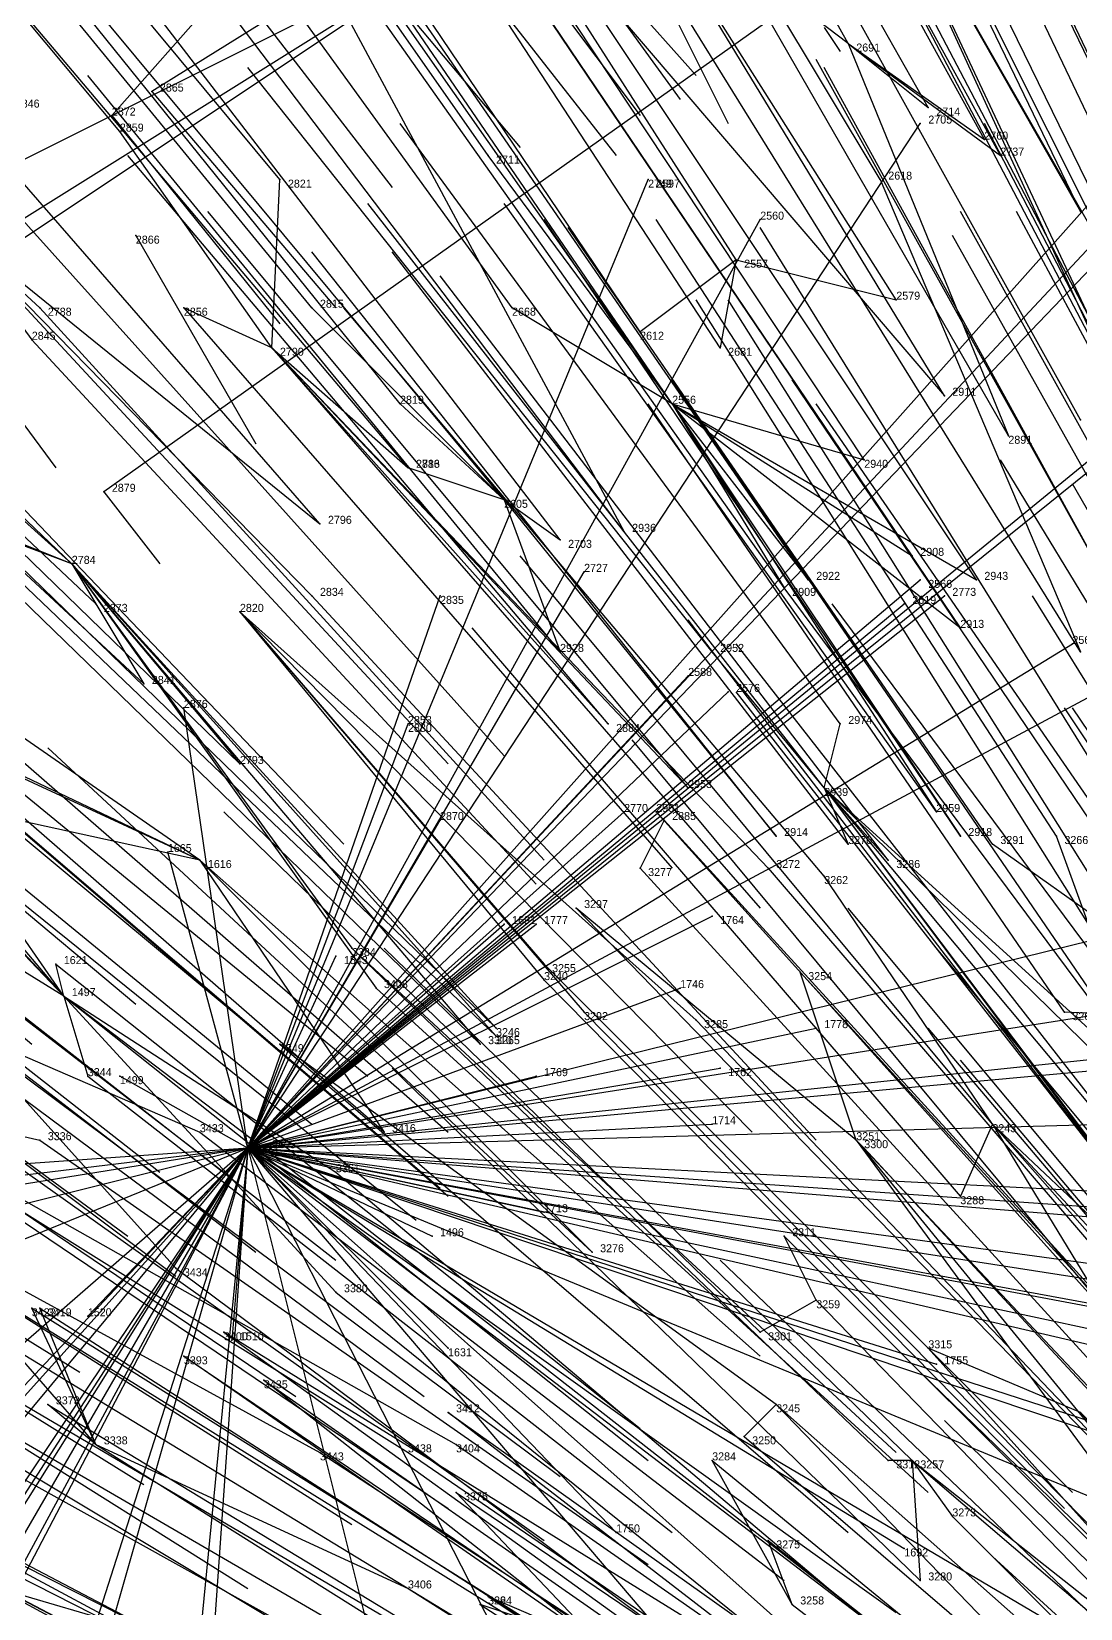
# Model space of a CAD drawing. Extents: x -0.5 to 0.59, y -0.5 to 0.58.
# Drawn here: x -0.3 to -0.169, y 0.1595 to 0.3565 of the extents above; entities that cross this region are included whole.
import ezdxf

# ---------------------------------------------------------------- set-up
doc = ezdxf.new("R2010")
doc.units = 0
for name, color, linetype in [('Facilities', 3, 'CONTINUOUS'), ('Facilities_lines', 3, 'CONTINUOUS'), ('Normals', 1, 'CONTINUOUS'), ('Source_points', 5, 'CONTINUOUS'), ('Text', 3, 'CONTINUOUS')]:
    doc.layers.add(name, color=color, linetype=linetype)

msp = doc.modelspace()

# ---------------------------------------------------------------- linework, layer by layer
at = {"layer": 'Facilities', "color": 3}
for p in [(-0.198, 0.355, -1.016), (-0.194, 0.338, -0.975), (-0.287, 0.331, -1.25), (-0.212, 0.328, -0.975), (-0.27, 0.317, -1.041), (-0.22, 0.31, -0.952), (-0.169, 0.308, -0.88), (-0.241, 0.298, -0.958), (-0.295, 0.29, -1.035), (-0.274, 0.284, -0.987), (-0.201, 0.262, -0.825), (-0.221, 0.258, -0.849), (-0.279, 0.253, -0.94), (-0.296, 0.236, -0.947), (-0.18, 0.22, -0.711), (-0.273, 0.217, -1.25), (-0.197, 0.218, -0.736), (-0.202, 0.198, -0.708), (-0.207, 0.185, -0.694), (-0.169, 0.184, -0.624), (-0.292, 0.18, -0.858), (-0.19, 0.178, -0.65), (-0.205, 0.16, -0.65)]:
    msp.add_point(p, dxfattribs=at)
at = {"layer": 'Facilities_lines', "color": 3}
for p, q in [((-0.157, 0.394, -1.25), (-0.291, 0.299, -1.25)), ((-0.198, 0.385, -1.082), (-0.169, 0.334, -0.935)), ((-0.198, 0.385, -1.082), (-0.165, 0.313, -0.884)), ((-0.198, 0.385, -1.082), (-0.162, 0.322, -0.9)), ((-0.198, 0.385, -1.082), (-0.168, 0.321, -0.905)), ((-0.245, 0.38, -1.13), (-0.186, 0.311, -0.907)), ((-0.24, 0.377, -1.25), (-0.285, 0.349, -1.25)), ((-0.198, 0.355, -1.016), (-0.219, 0.371, -1.076)), ((-0.242, 0.37, -1.25), (-0.326, 0.328, -1.25)), ((-0.242, 0.37, -1.25), (-0.32, 0.318, -1.25)), ((-0.242, 0.37, -1.25), (-0.314, 0.325, -1.25)), ((-0.22, 0.31, -0.952), (-0.259, 0.367, -1.123)), ((-0.275, 0.363, -1.25), (-0.29, 0.346, -1.25)), ((-0.262, 0.361, -1.115), (-0.226, 0.294, -0.927)), ((-0.198, 0.355, -1.016), (-0.188, 0.347, -0.985)), ((-0.198, 0.355, -1.016), (-0.179, 0.341, -0.964)), ((-0.198, 0.355, -1.016), (-0.181, 0.343, -0.97)), ((-0.198, 0.355, -1.016), (-0.178, 0.306, -0.885)), ((-0.273, 0.217, -1.25), (-0.151, 0.354, -1.25)), ((-0.273, 0.217, -1.25), (-0.189, 0.345, -1.25)), ((-0.27, 0.317, -1.041), (-0.289, 0.344, -1.125)), ((-0.22, 0.31, -0.952), (-0.243, 0.341, -1.046)), ((-0.273, 0.217, -1.25), (-0.223, 0.338, -1.25)), ((-0.273, 0.217, -1.25), (-0.16, 0.338, -1.25)), ((-0.273, 0.217, -1.25), (-0.223, 0.338, -1.25)), ((-0.27, 0.317, -1.041), (-0.269, 0.338, -1.079)), ((-0.194, 0.338, -0.975), (-0.169, 0.279, -0.815)), ((-0.273, 0.217, -1.25), (-0.16, 0.335, -1.25)), ((-0.311, 0.333, -1.139), (-0.299, 0.322, -1.098)), ((-0.311, 0.333, -1.139), (-0.264, 0.295, -0.99)), ((-0.311, 0.333, -1.139), (-0.265, 0.286, -0.975)), ((-0.311, 0.333, -1.139), (-0.3, 0.318, -1.093)), ((-0.273, 0.217, -1.25), (-0.209, 0.333, -1.25)), ((-0.212, 0.328, -0.975), (-0.224, 0.319, -0.974)), ((-0.212, 0.328, -0.975), (-0.214, 0.317, -0.956)), ((-0.212, 0.328, -0.975), (-0.192, 0.323, -0.939)), ((-0.27, 0.317, -1.041), (-0.281, 0.322, -1.068)), ((-0.241, 0.298, -0.958), (-0.265, 0.322, -1.042)), ((-0.22, 0.31, -0.952), (-0.24, 0.322, -1.004)), ((-0.273, 0.217, -1.25), (-0.152, 0.316, -1.25)), ((-0.27, 0.317, -1.041), (-0.253, 0.302, -0.985)), ((-0.27, 0.317, -1.041), (-0.228, 0.27, -0.882)), ((-0.27, 0.317, -1.041), (-0.218, 0.262, -0.853)), ((-0.27, 0.317, -1.041), (-0.208, 0.252, -0.817)), ((-0.241, 0.298, -0.958), (-0.254, 0.31, -1.003)), ((-0.22, 0.31, -0.952), (-0.19, 0.291, -0.869)), ((-0.22, 0.31, -0.952), (-0.206, 0.287, -0.882)), ((-0.22, 0.31, -0.952), (-0.184, 0.282, -0.843)), ((-0.22, 0.31, -0.952), (-0.184, 0.256, -0.788)), ((-0.22, 0.31, -0.952), (-0.203, 0.288, -0.881)), ((-0.22, 0.31, -0.952), (-0.196, 0.303, -0.902)), ((-0.22, 0.31, -0.952), (-0.182, 0.288, -0.853)), ((-0.22, 0.31, -0.952), (-0.187, 0.259, -0.8)), ((-0.295, 0.29, -1.035), (-0.315, 0.308, -1.101)), ((-0.273, 0.217, -1.25), (-0.16, 0.308, -1.25)), ((-0.241, 0.298, -0.958), (-0.253, 0.302, -0.985)), ((-0.295, 0.29, -1.035), (-0.32, 0.3, -1.096)), ((-0.241, 0.298, -0.958), (-0.234, 0.293, -0.937)), ((-0.241, 0.298, -0.958), (-0.207, 0.256, -0.823)), ((-0.241, 0.298, -0.958), (-0.234, 0.279, -0.912)), ((-0.295, 0.29, -1.035), (-0.303, 0.293, -1.054)), ((-0.295, 0.29, -1.035), (-0.274, 0.265, -0.954)), ((-0.295, 0.29, -1.035), (-0.286, 0.275, -0.992)), ((-0.295, 0.29, -1.035), (-0.292, 0.285, -1.019)), ((-0.295, 0.29, -1.035), (-0.242, 0.232, -0.838)), ((-0.295, 0.29, -1.035), (-0.242, 0.231, -0.837)), ((-0.295, 0.29, -1.035), (-0.244, 0.23, -0.839)), ((-0.295, 0.29, -1.035), (-0.26, 0.242, -0.887)), ((-0.295, 0.29, -1.035), (-0.257, 0.237, -0.873)), ((-0.296, 0.236, -0.947), (-0.341, 0.289, -1.119)), ((-0.273, 0.217, -1.25), (-0.231, 0.289, -1.25)), ((-0.273, 0.217, -1.25), (-0.189, 0.288, -1.25)), ((-0.273, 0.217, -1.25), (-0.186, 0.286, -1.25)), ((-0.273, 0.217, -1.25), (-0.249, 0.286, -1.25)), ((-0.296, 0.236, -0.947), (-0.33, 0.285, -1.089)), ((-0.274, 0.284, -0.987), (-0.236, 0.238, -0.839)), ((-0.274, 0.284, -0.987), (-0.236, 0.24, -0.84)), ((-0.274, 0.284, -0.987), (-0.217, 0.233, -0.796)), ((-0.274, 0.284, -0.987), (-0.231, 0.234, -0.821)), ((-0.273, 0.217, -1.25), (-0.191, 0.285, -1.25)), ((-0.273, 0.217, -1.25), (-0.15, 0.283, -1.25)), ((-0.279, 0.253, -0.94), (-0.318, 0.28, -1.059)), ((-0.273, 0.217, -1.25), (-0.17, 0.28, -1.25)), ((-0.296, 0.236, -0.947), (-0.337, 0.279, -1.093)), ((-0.201, 0.262, -0.825), (-0.215, 0.279, -0.881)), ((-0.273, 0.217, -1.25), (-0.218, 0.276, -1.25)), ((-0.273, 0.217, -1.25), (-0.213, 0.274, -1.25)), ((-0.279, 0.253, -0.94), (-0.319, 0.272, -1.049)), ((-0.273, 0.217, -1.25), (-0.281, 0.272, -1.25)), ((-0.279, 0.253, -0.94), (-0.318, 0.271, -1.045)), ((-0.273, 0.217, -1.25), (-0.253, 0.27, -1.25)), ((-0.273, 0.217, -1.25), (-0.253, 0.27, -1.25)), ((-0.201, 0.262, -0.825), (-0.199, 0.27, -0.838)), ((-0.296, 0.236, -0.947), (-0.324, 0.266, -1.047)), ((-0.201, 0.262, -0.825), (-0.151, 0.213, -0.652)), ((-0.201, 0.262, -0.825), (-0.145, 0.211, -0.64)), ((-0.201, 0.262, -0.825), (-0.198, 0.255, -0.808)), ((-0.201, 0.262, -0.825), (-0.193, 0.253, -0.794)), ((-0.201, 0.262, -0.825), (-0.155, 0.201, -0.634)), ((-0.201, 0.262, -0.825), (-0.162, 0.21, -0.663)), ((-0.201, 0.262, -0.825), (-0.155, 0.207, -0.646)), ((-0.296, 0.236, -0.947), (-0.335, 0.26, -1.061)), ((-0.279, 0.253, -0.94), (-0.311, 0.26, -1.014)), ((-0.273, 0.217, -1.25), (-0.226, 0.259, -1.25)), ((-0.221, 0.258, -0.849), (-0.222, 0.259, -0.853)), ((-0.273, 0.217, -1.25), (-0.249, 0.258, -1.25)), ((-0.221, 0.258, -0.849), (-0.224, 0.252, -0.842)), ((-0.149, 0.233, -0.692), (-0.18, 0.255, -0.781)), ((-0.168, 0.245, -0.743), (-0.172, 0.256, -0.77)), ((-0.273, 0.217, -1.25), (-0.283, 0.254, -1.25)), ((-0.279, 0.253, -0.94), (-0.23, 0.204, -0.769)), ((-0.279, 0.253, -0.94), (-0.256, 0.219, -0.843)), ((-0.273, 0.217, -1.25), (-0.123, 0.254, -1.25)), ((-0.18, 0.22, -0.711), (-0.201, 0.251, -0.804)), ((-0.197, 0.218, -0.736), (-0.232, 0.247, -0.847)), ((-0.273, 0.217, -1.25), (-0.215, 0.246, -1.25)), ((-0.273, 0.217, -1.25), (-0.241, 0.245, -1.25)), ((-0.273, 0.217, -1.25), (-0.237, 0.245, -1.25)), ((-0.273, 0.217, -1.25), (-0.036, 0.242, -1.25)), ((-0.273, 0.217, -1.25), (-0.262, 0.241, -1.25)), ((-0.296, 0.236, -0.947), (-0.297, 0.24, -0.954)), ((-0.197, 0.218, -0.736), (-0.204, 0.239, -0.784)), ((-0.273, 0.217, -1.25), (-0.219, 0.237, -1.25)), ((-0.296, 0.236, -0.947), (-0.293, 0.226, -0.926)), ((-0.296, 0.236, -0.947), (-0.262, 0.214, -0.847)), ((-0.296, 0.236, -0.947), (-0.262, 0.199, -0.822)), ((-0.296, 0.236, -0.947), (-0.271, 0.217, -0.868)), ((-0.273, 0.217, -1.25), (-0.165, 0.234, -1.25)), ((-0.149, 0.233, -0.692), (-0.171, 0.234, -0.724)), ((-0.309, 0.232, -0.965), (-0.279, 0.219, -0.887)), ((-0.309, 0.232, -0.965), (-0.282, 0.202, -0.866)), ((-0.273, 0.217, -1.25), (-0.11, 0.232, -1.25)), ((-0.273, 0.217, -1.25), (-0.202, 0.232, -1.25)), ((-0.207, 0.185, -0.694), (-0.269, 0.23, -0.885)), ((-0.273, 0.217, -1.25), (-0.214, 0.227, -1.25)), ((-0.273, 0.217, -1.25), (-0.289, 0.226, -1.25)), ((-0.273, 0.217, -1.25), (-0.237, 0.226, -1.25)), ((-0.325, 0.224, -0.987), (-0.299, 0.218, -0.925)), ((-0.325, 0.224, -0.987), (-0.247, 0.18, -0.765)), ((-0.325, 0.224, -0.987), (-0.253, 0.179, -0.776)), ((-0.339, 0.22, -1.01), (-0.264, 0.179, -0.797)), ((-0.273, 0.217, -1.25), (-0.215, 0.22, -1.25)), ((-0.273, 0.217, -1.25), (-0.166, 0.22, -1.25)), ((-0.18, 0.22, -0.711), (-0.184, 0.211, -0.7)), ((-0.18, 0.22, -0.711), (-0.166, 0.197, -0.643)), ((-0.18, 0.22, -0.711), (-0.128, 0.161, -0.514)), ((-0.18, 0.22, -0.711), (-0.138, 0.175, -0.557)), ((-0.18, 0.22, -0.711), (-0.128, 0.171, -0.533)), ((-0.273, 0.217, -1.25), (-0.368, 0.066, -1.25)), ((-0.273, 0.217, -1.25), (-0.357, 0.087, -1.25)), ((-0.273, 0.217, -1.25), (-0.354, 0.131, -1.25)), ((-0.273, 0.217, -1.25), (-0.352, 0.122, -1.25)), ((-0.273, 0.217, -1.25), (-0.346, 0.082, -1.25)), ((-0.273, 0.217, -1.25), (-0.342, 0.114, -1.25)), ((-0.273, 0.217, -1.25), (-0.335, 0.207, -1.25)), ((-0.273, 0.217, -1.25), (-0.327, 0.195, -1.25)), ((-0.273, 0.217, -1.25), (-0.327, 0.114, -1.25)), ((-0.273, 0.217, -1.25), (-0.327, 0.17, -1.25)), ((-0.273, 0.217, -1.25), (-0.319, 0.166, -1.25)), ((-0.273, 0.217, -1.25), (-0.316, 0.214, -1.25)), ((-0.273, 0.217, -1.25), (-0.314, 0.089, -1.25)), ((-0.273, 0.217, -1.25), (-0.313, 0.207, -1.25)), ((-0.273, 0.217, -1.25), (-0.309, 0.155, -1.25)), ((-0.273, 0.217, -1.25), (-0.306, 0.213, -1.25)), ((-0.273, 0.217, -1.25), (-0.297, 0.133, -1.25)), ((-0.273, 0.217, -1.25), (-0.293, 0.196, -1.25)), ((-0.273, 0.217, -1.25), (-0.283, 0.075, -1.25)), ((-0.273, 0.217, -1.25), (-0.282, 0.125, -1.25)), ((-0.273, 0.217, -1.25), (-0.275, 0.193, -1.25)), ((-0.273, 0.217, -1.25), (-0.25, 0.206, -1.25)), ((-0.273, 0.217, -1.25), (-0.248, 0.192, -1.25)), ((-0.273, 0.217, -1.25), (-0.092, 0.183, -1.25)), ((-0.273, 0.217, -1.25), (-0.04, 0.198, -1.25)), ((-0.273, 0.217, -1.25), (-0.144, 0.208, -1.25)), ((-0.273, 0.217, -1.25), (-0.191, 0.167, -1.25)), ((-0.273, 0.217, -1.25), (-0.123, 0.182, -1.25)), ((-0.273, 0.217, -1.25), (-0.125, 0.169, -1.25)), ((-0.273, 0.217, -1.25), (-0.082, 0.138, -1.25)), ((-0.273, 0.217, -1.25), (-0.068, 0.173, -1.25)), ((-0.273, 0.217, -1.25), (-0.042, 0.181, -1.25)), ((-0.273, 0.217, -1.25), (-0.159, 0.196, -1.25)), ((-0.273, 0.217, -1.25), (-0.236, 0.209, -1.25)), ((-0.273, 0.217, -1.25), (-0.246, 0.109, -1.25)), ((-0.273, 0.217, -1.25), (-0.192, 0.159, -1.25)), ((-0.273, 0.217, -1.25), (-0.2, 0.152, -1.25)), ((-0.273, 0.217, -1.25), (-0.156, 0.201, -1.25)), ((-0.273, 0.217, -1.25), (-0.176, 0.143, -1.25)), ((-0.273, 0.217, -1.25), (-0.227, 0.169, -1.25)), ((-0.273, 0.217, -1.25), (-0.225, 0.123, -1.25)), ((-0.273, 0.217, -1.25), (-0.187, 0.19, -1.25)), ((-0.273, 0.217, -1.25), (-0.155, 0.211, -1.25)), ((-0.273, 0.217, -1.25), (-0.151, 0.145, -1.25)), ((-0.273, 0.217, -1.25), (-0.215, 0.149, -1.25)), ((-0.273, 0.217, -1.25), (-0.151, 0.176, -1.25)), ((-0.197, 0.218, -0.736), (-0.196, 0.217, -0.732)), ((-0.197, 0.218, -0.736), (-0.158, 0.165, -0.571)), ((-0.197, 0.218, -0.736), (-0.148, 0.158, -0.542)), ((-0.202, 0.198, -0.708), (-0.206, 0.206, -0.729)), ((-0.292, 0.18, -0.858), (-0.312, 0.203, -0.931)), ((-0.292, 0.18, -0.858), (-0.3, 0.197, -0.897)), ((-0.292, 0.18, -0.858), (-0.299, 0.197, -0.894)), ((-0.202, 0.198, -0.708), (-0.209, 0.194, -0.712)), ((-0.2, 0.147, -0.62), (-0.276, 0.194, -0.843)), ((-0.169, 0.184, -0.624), (-0.188, 0.192, -0.672)), ((-0.229, 0.155, -0.691), (-0.281, 0.191, -0.849)), ((-0.229, 0.155, -0.691), (-0.271, 0.188, -0.825)), ((-0.292, 0.18, -0.858), (-0.298, 0.185, -0.877)), ((-0.2, 0.147, -0.62), (-0.248, 0.184, -0.772)), ((-0.207, 0.185, -0.694), (-0.211, 0.181, -0.694)), ((-0.207, 0.185, -0.694), (-0.149, 0.125, -0.486)), ((-0.169, 0.184, -0.624), (-0.11, 0.126, -0.418)), ((-0.292, 0.18, -0.858), (-0.253, 0.162, -0.752)), ((-0.205, 0.16, -0.65), (-0.215, 0.178, -0.699)), ((-0.19, 0.178, -0.65), (-0.193, 0.178, -0.655)), ((-0.19, 0.178, -0.65), (-0.185, 0.171, -0.631)), ((-0.19, 0.178, -0.65), (-0.189, 0.163, -0.624)), ((-0.19, 0.178, -0.65), (-0.123, 0.125, -0.439)), ((-0.19, 0.178, -0.65), (-0.12, 0.118, -0.421)), ((-0.229, 0.155, -0.691), (-0.247, 0.174, -0.754)), ((-0.338, 0.172, -0.949), (-0.287, 0.157, -0.818)), ((-0.205, 0.16, -0.65), (-0.208, 0.168, -0.668)), ((-0.229, 0.155, -0.691), (-0.244, 0.16, -0.729)), ((-0.229, 0.155, -0.691), (-0.243, 0.161, -0.729))]:
    msp.add_line(p, q, dxfattribs=at)
at = {"layer": 'Normals', "color": 1}
for p, q in [((-0.198, 0.355, -1.016), (-0.243, 0.436, -0.979)), ((-0.188, 0.347, -0.985), (-0.234, 0.428, -0.949)), ((-0.181, 0.343, -0.97), (-0.226, 0.425, -0.934)), ((-0.179, 0.341, -0.964), (-0.224, 0.423, -0.928)), ((-0.194, 0.338, -0.975), (-0.242, 0.418, -0.939)), ((-0.289, 0.344, -1.125), (-0.349, 0.416, -1.087)), ((-0.243, 0.341, -1.046), (-0.296, 0.417, -1.009)), ((-0.169, 0.334, -0.935), (-0.209, 0.417, -0.897)), ((-0.16, 0.329, -0.915), (-0.2, 0.413, -0.878)), ((-0.269, 0.338, -1.079), (-0.328, 0.409, -1.043)), ((-0.162, 0.325, -0.909), (-0.203, 0.409, -0.872)), ((-0.212, 0.328, -0.975), (-0.262, 0.406, -0.94)), ((-0.162, 0.322, -0.9), (-0.203, 0.404, -0.862)), ((-0.192, 0.323, -0.939), (-0.242, 0.402, -0.904)), ((-0.168, 0.321, -0.905), (-0.211, 0.403, -0.867)), ((-0.24, 0.322, -1.004), (-0.295, 0.398, -0.968)), ((-0.224, 0.319, -0.974), (-0.276, 0.396, -0.939)), ((-0.265, 0.322, -1.042), (-0.324, 0.394, -1.005)), ((-0.214, 0.317, -0.956), (-0.265, 0.395, -0.92)), ((-0.165, 0.313, -0.884), (-0.208, 0.395, -0.846)), ((-0.186, 0.311, -0.907), (-0.234, 0.39, -0.869)), ((-0.169, 0.308, -0.88), (-0.214, 0.389, -0.841)), ((-0.22, 0.31, -0.952), (-0.274, 0.387, -0.915)), ((-0.25, 0.388, -1.25), (-0.217, 0.351, -1.163)), ((-0.178, 0.306, -0.885), (-0.224, 0.386, -0.846)), ((-0.142, 0.299, -0.828), (-0.182, 0.383, -0.79)), ((-0.254, 0.31, -1.003), (-0.312, 0.382, -0.965)), ((-0.142, 0.299, -0.828), (-0.182, 0.382, -0.789)), ((-0.27, 0.379, -1.25), (-0.239, 0.342, -1.162)), ((-0.196, 0.303, -0.902), (-0.247, 0.38, -0.864)), ((-0.256, 0.378, -1.25), (-0.227, 0.341, -1.162)), ((-0.24, 0.377, -1.25), (-0.219, 0.348, -1.156)), ((-0.253, 0.302, -0.985), (-0.313, 0.373, -0.947)), ((-0.253, 0.302, -0.985), (-0.313, 0.373, -0.947)), ((-0.241, 0.298, -0.958), (-0.3, 0.369, -0.92)), ((-0.242, 0.37, -1.25), (-0.224, 0.346, -1.155)), ((-0.226, 0.294, -0.927), (-0.282, 0.368, -0.89)), ((-0.19, 0.291, -0.869), (-0.242, 0.368, -0.832)), ((-0.224, 0.367, -1.25), (-0.213, 0.345, -1.153)), ((-0.264, 0.295, -0.99), (-0.325, 0.365, -0.952)), ((-0.234, 0.293, -0.937), (-0.29, 0.366, -0.899)), ((-0.203, 0.288, -0.881), (-0.256, 0.365, -0.844)), ((-0.182, 0.288, -0.853), (-0.234, 0.366, -0.816)), ((-0.275, 0.363, -1.25), (-0.255, 0.337, -1.156)), ((-0.206, 0.287, -0.882), (-0.259, 0.362, -0.845)), ((-0.184, 0.282, -0.843), (-0.236, 0.359, -0.806)), ((-0.169, 0.279, -0.815), (-0.218, 0.358, -0.779)), ((-0.201, 0.357, -1.25), (-0.199, 0.354, -1.15)), ((-0.295, 0.29, -1.035), (-0.362, 0.354, -0.997)), ((-0.157, 0.272, -0.784), (-0.202, 0.353, -0.749)), ((-0.234, 0.279, -0.912), (-0.293, 0.351, -0.875)), ((-0.215, 0.279, -0.881), (-0.273, 0.352, -0.845)), ((-0.156, 0.27, -0.78), (-0.201, 0.352, -0.744)), ((-0.285, 0.349, -1.25), (-0.262, 0.322, -1.157)), ((-0.292, 0.285, -1.019), (-0.359, 0.348, -0.98)), ((-0.29, 0.346, -1.25), (-0.269, 0.32, -1.156)), ((-0.199, 0.27, -0.838), (-0.254, 0.345, -0.802)), ((-0.189, 0.345, -1.25), (-0.189, 0.345, -1.15)), ((-0.138, 0.262, -0.74), (-0.181, 0.345, -0.704)), ((-0.228, 0.27, -0.882), (-0.288, 0.341, -0.846)), ((-0.286, 0.275, -0.992), (-0.354, 0.338, -0.954)), ((-0.223, 0.338, -1.25), (-0.223, 0.338, -1.15)), ((-0.223, 0.338, -1.25), (-0.223, 0.338, -1.15)), ((-0.303, 0.335, -1.13), (-0.241, 0.266, -1.167)), ((-0.201, 0.262, -0.825), (-0.258, 0.335, -0.788)), ((-0.187, 0.259, -0.8), (-0.241, 0.335, -0.763)), ((-0.311, 0.333, -1.139), (-0.248, 0.265, -1.176)), ((-0.218, 0.262, -0.853), (-0.278, 0.334, -0.817)), ((-0.184, 0.256, -0.788), (-0.236, 0.333, -0.752)), ((-0.172, 0.256, -0.77), (-0.222, 0.333, -0.732)), ((-0.209, 0.333, -1.25), (-0.209, 0.333, -1.15)), ((-0.139, 0.253, -0.722), (-0.184, 0.334, -0.685)), ((-0.133, 0.252, -0.712), (-0.177, 0.334, -0.676)), ((-0.287, 0.331, -1.25), (-0.272, 0.305, -1.155)), ((-0.18, 0.255, -0.781), (-0.233, 0.332, -0.744)), ((-0.16, 0.253, -0.748), (-0.209, 0.332, -0.71)), ((-0.139, 0.249, -0.714), (-0.185, 0.331, -0.677)), ((-0.274, 0.265, -0.954), (-0.341, 0.33, -0.917)), ((-0.207, 0.256, -0.823), (-0.265, 0.329, -0.787)), ((-0.198, 0.255, -0.808), (-0.255, 0.329, -0.771)), ((-0.193, 0.253, -0.794), (-0.249, 0.326, -0.757)), ((-0.327, 0.324, -1.152), (-0.261, 0.255, -1.18)), ((-0.314, 0.325, -1.25), (-0.297, 0.302, -1.154)), ((-0.299, 0.322, -1.098), (-0.236, 0.253, -1.135)), ((-0.281, 0.322, -1.068), (-0.22, 0.252, -1.104)), ((-0.201, 0.251, -0.804), (-0.261, 0.322, -0.767)), ((-0.168, 0.245, -0.743), (-0.217, 0.323, -0.705)), ((-0.164, 0.245, -0.737), (-0.213, 0.323, -0.699)), ((-0.3, 0.318, -1.093), (-0.237, 0.25, -1.131)), ((-0.27, 0.317, -1.041), (-0.209, 0.247, -1.078)), ((-0.168, 0.237, -0.726), (-0.22, 0.313, -0.688)), ((-0.153, 0.236, -0.703), (-0.205, 0.313, -0.665)), ((-0.171, 0.234, -0.724), (-0.223, 0.31, -0.686)), ((-0.149, 0.233, -0.692), (-0.202, 0.31, -0.655)), ((-0.131, 0.224, -0.649), (-0.179, 0.303, -0.611)), ((-0.124, 0.22, -0.631), (-0.17, 0.3, -0.593)), ((-0.291, 0.299, -1.25), (-0.284, 0.29, -1.151)), ((-0.361, 0.297, -1.169), (-0.287, 0.235, -1.195)), ((-0.242, 0.232, -0.838), (-0.309, 0.297, -0.801)), ((-0.244, 0.23, -0.839), (-0.311, 0.295, -0.802)), ((-0.242, 0.231, -0.837), (-0.309, 0.295, -0.8)), ((-0.375, 0.293, -1.19), (-0.3, 0.23, -1.209)), ((-0.18, 0.22, -0.711), (-0.239, 0.291, -0.673)), ((-0.341, 0.289, -1.119), (-0.27, 0.23, -1.155)), ((-0.231, 0.289, -1.25), (-0.231, 0.289, -1.15)), ((-0.189, 0.288, -1.25), (-0.189, 0.288, -1.15)), ((-0.265, 0.286, -0.975), (-0.202, 0.218, -1.013)), ((-0.249, 0.286, -1.25), (-0.249, 0.286, -1.15)), ((-0.151, 0.213, -0.652), (-0.206, 0.287, -0.614)), ((-0.186, 0.286, -1.25), (-0.186, 0.286, -1.15)), ((-0.126, 0.207, -0.606), (-0.175, 0.286, -0.57)), ((-0.33, 0.285, -1.089), (-0.258, 0.226, -1.126)), ((-0.274, 0.284, -0.987), (-0.21, 0.219, -1.026)), ((-0.145, 0.211, -0.64), (-0.2, 0.285, -0.603)), ((-0.191, 0.285, -1.25), (-0.191, 0.285, -1.15)), ((-0.184, 0.211, -0.7), (-0.245, 0.282, -0.663)), ((-0.162, 0.21, -0.663), (-0.218, 0.283, -0.625)), ((-0.256, 0.219, -0.843), (-0.326, 0.28, -0.805)), ((-0.318, 0.28, -1.059), (-0.248, 0.219, -1.096)), ((-0.155, 0.207, -0.646), (-0.212, 0.28, -0.608)), ((-0.17, 0.28, -1.25), (-0.17, 0.28, -1.15)), ((-0.337, 0.279, -1.093), (-0.265, 0.22, -1.13)), ((-0.218, 0.276, -1.25), (-0.218, 0.276, -1.15)), ((-0.213, 0.274, -1.25), (-0.213, 0.274, -1.15)), ((-0.155, 0.201, -0.634), (-0.212, 0.274, -0.597)), ((-0.319, 0.272, -1.049), (-0.249, 0.212, -1.087)), ((-0.281, 0.272, -1.25), (-0.281, 0.272, -1.15)), ((-0.119, 0.194, -0.57), (-0.171, 0.272, -0.533)), ((-0.118, 0.195, -0.569), (-0.17, 0.272, -0.532)), ((-0.357, 0.271, -1.121), (-0.284, 0.214, -1.158)), ((-0.35, 0.271, -1.108), (-0.276, 0.214, -1.144)), ((-0.318, 0.271, -1.045), (-0.248, 0.211, -1.083)), ((-0.253, 0.27, -1.25), (-0.253, 0.27, -1.15)), ((-0.253, 0.27, -1.25), (-0.253, 0.27, -1.15)), ((-0.166, 0.197, -0.643), (-0.225, 0.268, -0.606)), ((-0.324, 0.266, -1.047), (-0.252, 0.208, -1.085)), ((-0.23, 0.204, -0.769), (-0.298, 0.267, -0.731)), ((-0.363, 0.261, -1.118), (-0.288, 0.206, -1.155)), ((-0.346, 0.261, -1.083), (-0.272, 0.204, -1.12)), ((-0.335, 0.26, -1.061), (-0.262, 0.203, -1.099)), ((-0.209, 0.194, -0.712), (-0.276, 0.259, -0.676)), ((-0.226, 0.259, -1.25), (-0.226, 0.259, -1.15)), ((-0.222, 0.259, -0.853), (-0.16, 0.19, -0.889)), ((-0.357, 0.257, -1.099), (-0.282, 0.201, -1.136)), ((-0.249, 0.258, -1.25), (-0.249, 0.258, -1.15)), ((-0.221, 0.258, -0.849), (-0.158, 0.189, -0.885)), ((-0.283, 0.254, -1.25), (-0.283, 0.254, -1.15)), ((-0.279, 0.253, -0.94), (-0.209, 0.191, -0.977)), ((-0.224, 0.252, -0.842), (-0.161, 0.183, -0.878)), ((-0.208, 0.252, -0.817), (-0.148, 0.182, -0.855)), ((-0.232, 0.247, -0.847), (-0.167, 0.18, -0.884)), ((-0.138, 0.175, -0.557), (-0.198, 0.247, -0.521)), ((-0.241, 0.245, -1.25), (-0.241, 0.245, -1.15)), ((-0.237, 0.245, -1.25), (-0.237, 0.245, -1.15)), ((-0.215, 0.246, -1.25), (-0.215, 0.246, -1.15)), ((-0.325, 0.241, -1.012), (-0.251, 0.186, -1.05)), ((-0.262, 0.241, -1.25), (-0.262, 0.241, -1.15)), ((-0.26, 0.242, -0.887), (-0.192, 0.179, -0.924)), ((-0.193, 0.178, -0.655), (-0.259, 0.241, -0.616)), ((-0.19, 0.178, -0.65), (-0.256, 0.242, -0.612)), ((-0.128, 0.171, -0.533), (-0.187, 0.242, -0.496)), ((-0.297, 0.24, -0.954), (-0.224, 0.182, -0.991)), ((-0.236, 0.24, -0.84), (-0.17, 0.174, -0.878)), ((-0.204, 0.239, -0.784), (-0.141, 0.17, -0.822)), ((-0.373, 0.238, -1.107), (-0.294, 0.189, -1.144)), ((-0.344, 0.238, -1.046), (-0.267, 0.186, -1.083)), ((-0.257, 0.237, -0.873), (-0.188, 0.174, -0.91)), ((-0.236, 0.238, -0.839), (-0.171, 0.172, -0.876)), ((-0.219, 0.237, -1.25), (-0.219, 0.237, -1.15)), ((-0.296, 0.236, -0.947), (-0.223, 0.178, -0.984)), ((-0.231, 0.234, -0.821), (-0.166, 0.168, -0.859)), ((-0.217, 0.233, -0.796), (-0.153, 0.166, -0.834)), ((-0.309, 0.232, -0.965), (-0.234, 0.176, -1.001)), ((-0.202, 0.232, -1.25), (-0.202, 0.232, -1.15)), ((-0.128, 0.161, -0.514), (-0.188, 0.232, -0.477)), ((-0.269, 0.23, -0.885), (-0.198, 0.169, -0.921)), ((-0.189, 0.163, -0.624), (-0.255, 0.227, -0.585)), ((-0.214, 0.227, -1.25), (-0.214, 0.227, -1.15)), ((-0.124, 0.157, -0.5), (-0.184, 0.228, -0.463)), ((-0.293, 0.226, -0.926), (-0.22, 0.169, -0.963)), ((-0.289, 0.226, -1.25), (-0.289, 0.226, -1.15)), ((-0.237, 0.226, -1.25), (-0.237, 0.226, -1.15)), ((-0.365, 0.224, -1.07), (-0.286, 0.175, -1.107)), ((-0.325, 0.224, -0.987), (-0.248, 0.172, -1.023)), ((-0.312, 0.222, -0.956), (-0.236, 0.168, -0.992)), ((-0.339, 0.22, -1.01), (-0.26, 0.17, -1.046)), ((-0.279, 0.219, -0.887), (-0.206, 0.163, -0.925)), ((-0.215, 0.22, -1.25), (-0.215, 0.22, -1.15)), ((-0.299, 0.218, -0.925), (-0.223, 0.165, -0.962)), ((-0.273, 0.217, -1.25), (-0.273, 0.217, -1.15)), ((-0.271, 0.217, -0.868), (-0.198, 0.16, -0.905)), ((-0.197, 0.218, -0.736), (-0.134, 0.151, -0.773)), ((-0.196, 0.217, -0.732), (-0.133, 0.149, -0.769)), ((-0.262, 0.214, -0.847), (-0.191, 0.154, -0.884)), ((-0.351, 0.211, -1.025), (-0.273, 0.162, -1.062)), ((-0.236, 0.209, -1.25), (-0.236, 0.209, -1.15)), ((-0.25, 0.206, -1.25), (-0.25, 0.206, -1.15)), ((-0.206, 0.206, -0.729), (-0.14, 0.14, -0.765)), ((-0.312, 0.203, -0.931), (-0.233, 0.154, -0.968)), ((-0.147, 0.139, -0.506), (-0.214, 0.203, -0.469)), ((-0.376, 0.201, -1.067), (-0.295, 0.157, -1.104)), ((-0.33, 0.202, -0.968), (-0.25, 0.155, -1.004)), ((-0.282, 0.202, -0.866), (-0.207, 0.146, -0.903)), ((-0.338, 0.199, -0.98), (-0.258, 0.151, -1.017)), ((-0.335, 0.2, -0.975), (-0.254, 0.153, -1.011)), ((-0.262, 0.199, -0.822), (-0.19, 0.141, -0.861)), ((-0.3, 0.197, -0.897), (-0.222, 0.148, -0.935)), ((-0.299, 0.197, -0.894), (-0.221, 0.147, -0.932)), ((-0.202, 0.198, -0.708), (-0.137, 0.131, -0.743)), ((-0.293, 0.196, -1.25), (-0.293, 0.196, -1.15)), ((-0.334, 0.194, -0.965), (-0.253, 0.149, -1.002)), ((-0.276, 0.194, -0.843), (-0.201, 0.14, -0.88)), ((-0.304, 0.193, -0.9), (-0.225, 0.145, -0.938)), ((-0.275, 0.193, -1.25), (-0.275, 0.193, -1.15)), ((-0.248, 0.192, -1.25), (-0.248, 0.192, -1.15)), ((-0.188, 0.192, -0.672), (-0.126, 0.123, -0.71)), ((-0.354, 0.19, -1.005), (-0.271, 0.148, -1.042)), ((-0.281, 0.191, -0.849), (-0.204, 0.139, -0.887)), ((-0.187, 0.19, -1.25), (-0.187, 0.19, -1.15)), ((-0.271, 0.188, -0.825), (-0.195, 0.135, -0.862)), ((-0.123, 0.125, -0.439), (-0.189, 0.189, -0.399)), ((-0.298, 0.185, -0.877), (-0.219, 0.137, -0.915)), ((-0.248, 0.184, -0.772), (-0.172, 0.13, -0.809)), ((-0.207, 0.185, -0.694), (-0.137, 0.123, -0.731)), ((-0.169, 0.184, -0.624), (-0.108, 0.115, -0.662)), ((-0.12, 0.118, -0.421), (-0.186, 0.183, -0.382)), ((-0.292, 0.18, -0.858), (-0.214, 0.131, -0.897)), ((-0.247, 0.18, -0.765), (-0.171, 0.127, -0.802)), ((-0.211, 0.181, -0.694), (-0.14, 0.12, -0.731)), ((-0.329, 0.179, -0.937), (-0.246, 0.137, -0.974)), ((-0.264, 0.179, -0.797), (-0.186, 0.128, -0.834)), ((-0.253, 0.179, -0.776), (-0.177, 0.127, -0.813)), ((-0.215, 0.178, -0.699), (-0.143, 0.119, -0.735)), ((-0.247, 0.174, -0.754), (-0.17, 0.122, -0.791)), ((-0.314, 0.172, -0.894), (-0.232, 0.129, -0.932)), ((-0.321, 0.171, -0.91), (-0.239, 0.128, -0.948)), ((-0.319, 0.17, -0.903), (-0.237, 0.127, -0.941)), ((-0.314, 0.171, -0.893), (-0.232, 0.127, -0.931)), ((-0.185, 0.171, -0.631), (-0.12, 0.106, -0.67)), ((-0.227, 0.169, -1.25), (-0.227, 0.169, -1.15)), ((-0.208, 0.168, -0.668), (-0.135, 0.11, -0.705)), ((-0.191, 0.167, -1.25), (-0.191, 0.167, -1.15)), ((-0.112, 0.104, -0.382), (-0.18, 0.166, -0.343)), ((-0.253, 0.162, -0.752), (-0.175, 0.113, -0.79)), ((-0.244, 0.16, -0.729), (-0.166, 0.11, -0.767)), ((-0.243, 0.161, -0.729), (-0.166, 0.11, -0.766)), ((-0.205, 0.16, -0.65), (-0.131, 0.103, -0.686))]:
    msp.add_line(p, q, dxfattribs=at)
at = {"layer": 'Source_points', "color": 5}
for p in [(-0.285, 0.349, -1.25), (-0.188, 0.347, -0.985), (-0.29, 0.346, -1.25), (-0.189, 0.345, -1.25), (-0.289, 0.344, -1.125), (-0.181, 0.343, -0.97), (-0.243, 0.341, -1.046), (-0.179, 0.341, -0.964), (-0.269, 0.338, -1.079), (-0.223, 0.338, -1.25), (-0.223, 0.338, -1.25), (-0.209, 0.333, -1.25), (-0.169, 0.334, -0.935), (-0.299, 0.322, -1.098), (-0.281, 0.322, -1.068), (-0.265, 0.322, -1.042), (-0.24, 0.322, -1.004), (-0.192, 0.323, -0.939), (-0.3, 0.318, -1.093), (-0.224, 0.319, -0.974), (-0.214, 0.317, -0.956), (-0.254, 0.31, -1.003), (-0.186, 0.311, -0.907), (-0.178, 0.306, -0.885), (-0.253, 0.302, -0.985), (-0.253, 0.302, -0.985), (-0.196, 0.303, -0.902), (-0.291, 0.299, -1.25), (-0.264, 0.295, -0.99), (-0.226, 0.294, -0.927), (-0.234, 0.293, -0.937), (-0.19, 0.291, -0.869), (-0.231, 0.289, -1.25), (-0.203, 0.288, -0.881), (-0.189, 0.288, -1.25), (-0.182, 0.288, -0.853), (-0.265, 0.286, -0.975), (-0.249, 0.286, -1.25), (-0.206, 0.287, -0.882), (-0.186, 0.286, -1.25), (-0.292, 0.285, -1.019), (-0.191, 0.285, -1.25), (-0.184, 0.282, -0.843), (-0.17, 0.28, -1.25), (-0.234, 0.279, -0.912), (-0.215, 0.279, -0.881), (-0.169, 0.279, -0.815), (-0.218, 0.276, -1.25), (-0.286, 0.275, -0.992), (-0.213, 0.274, -1.25), (-0.281, 0.272, -1.25), (-0.253, 0.27, -1.25), (-0.253, 0.27, -1.25), (-0.228, 0.27, -0.882), (-0.199, 0.27, -0.838), (-0.274, 0.265, -0.954), (-0.218, 0.262, -0.853), (-0.226, 0.259, -1.25), (-0.222, 0.259, -0.853), (-0.187, 0.259, -0.8), (-0.249, 0.258, -1.25), (-0.207, 0.256, -0.823), (-0.198, 0.255, -0.808), (-0.184, 0.256, -0.788), (-0.18, 0.255, -0.781), (-0.172, 0.256, -0.77), (-0.283, 0.254, -1.25), (-0.193, 0.253, -0.794), (-0.224, 0.252, -0.842), (-0.208, 0.252, -0.817), (-0.201, 0.251, -0.804), (-0.232, 0.247, -0.847), (-0.241, 0.245, -1.25), (-0.237, 0.245, -1.25), (-0.215, 0.246, -1.25), (-0.262, 0.241, -1.25), (-0.26, 0.242, -0.887), (-0.297, 0.24, -0.954), (-0.236, 0.24, -0.84), (-0.204, 0.239, -0.784), (-0.257, 0.237, -0.873), (-0.236, 0.238, -0.839), (-0.219, 0.237, -1.25), (-0.231, 0.234, -0.821), (-0.217, 0.233, -0.796), (-0.171, 0.234, -0.724), (-0.242, 0.232, -0.838), (-0.242, 0.231, -0.837), (-0.202, 0.232, -1.25), (-0.269, 0.23, -0.885), (-0.244, 0.23, -0.839), (-0.214, 0.227, -1.25), (-0.293, 0.226, -0.926), (-0.289, 0.226, -1.25), (-0.237, 0.226, -1.25), (-0.279, 0.219, -0.887), (-0.256, 0.219, -0.843), (-0.215, 0.22, -1.25), (-0.299, 0.218, -0.925), (-0.271, 0.217, -0.868), (-0.196, 0.217, -0.732), (-0.262, 0.214, -0.847), (-0.184, 0.211, -0.7), (-0.236, 0.209, -1.25), (-0.25, 0.206, -1.25), (-0.206, 0.206, -0.729), (-0.23, 0.204, -0.769), (-0.282, 0.202, -0.866), (-0.262, 0.199, -0.822), (-0.3, 0.197, -0.897), (-0.299, 0.197, -0.894), (-0.293, 0.196, -1.25), (-0.276, 0.194, -0.843), (-0.209, 0.194, -0.712), (-0.275, 0.193, -1.25), (-0.248, 0.192, -1.25), (-0.188, 0.192, -0.672), (-0.281, 0.191, -0.849), (-0.187, 0.19, -1.25), (-0.271, 0.188, -0.825), (-0.298, 0.185, -0.877), (-0.248, 0.184, -0.772), (-0.247, 0.18, -0.765), (-0.211, 0.181, -0.694), (-0.264, 0.179, -0.797), (-0.253, 0.179, -0.776), (-0.215, 0.178, -0.699), (-0.193, 0.178, -0.655), (-0.247, 0.174, -0.754), (-0.185, 0.171, -0.631), (-0.227, 0.169, -1.25), (-0.208, 0.168, -0.668), (-0.191, 0.167, -1.25), (-0.253, 0.162, -0.752), (-0.189, 0.163, -0.624), (-0.244, 0.16, -0.729), (-0.243, 0.161, -0.729)]:
    msp.add_point(p, dxfattribs=at)

# ---------------------------------------------------------------- texts
at = {"layer": 'Text', "color": 3}
for s, p in [('2691', (-0.197, 0.354, -1.016)), ('2865', (-0.284, 0.349, -1.25)), ('2846', (-0.302, 0.347, -1.152)), ('2872', (-0.29, 0.346, -1.25)), ('2714', (-0.187, 0.346, -0.985)), ('2859', (-0.289, 0.344, -1.125)), ('2705', (-0.188, 0.345, -1.25)), ('2760', (-0.181, 0.343, -0.97)), ('2711', (-0.242, 0.34, -1.046)), ('2737', (-0.179, 0.341, -0.964)), ('2618', (-0.193, 0.338, -0.975)), ('2821', (-0.268, 0.337, -1.079)), ('2749', (-0.223, 0.337, -1.25)), ('2597', (-0.222, 0.337, -1.25)), ('2560', (-0.209, 0.333, -1.25)), ('2866', (-0.287, 0.33, -1.25)), ('2557', (-0.211, 0.327, -0.975)), ('2579', (-0.192, 0.323, -0.939)), ('2788', (-0.298, 0.321, -1.098)), ('2856', (-0.281, 0.321, -1.068)), ('2815', (-0.264, 0.322, -1.042)), ('2668', (-0.24, 0.321, -1.004)), ('2845', (-0.3, 0.318, -1.093)), ('2612', (-0.224, 0.318, -0.974)), ('2790', (-0.269, 0.316, -1.041)), ('2681', (-0.213, 0.316, -0.956)), ('2911', (-0.185, 0.311, -0.907)), ('2819', (-0.254, 0.31, -1.003)), ('2556', (-0.22, 0.31, -0.952)), ('2891', (-0.178, 0.305, -0.885)), ('2783', (-0.252, 0.302, -0.985)), ('2816', (-0.252, 0.302, -0.985)), ('2940', (-0.196, 0.302, -0.902)), ('2879', (-0.29, 0.299, -1.25)), ('2605', (-0.241, 0.297, -0.958)), ('2796', (-0.263, 0.295, -0.99)), ('2936', (-0.225, 0.294, -0.927)), ('2703', (-0.233, 0.292, -0.937)), ('2908', (-0.189, 0.291, -0.869)), ('2784', (-0.295, 0.29, -1.035)), ('2727', (-0.231, 0.289, -1.25)), ('2922', (-0.202, 0.288, -0.881)), ('2566', (-0.188, 0.287, -1.25)), ('2943', (-0.181, 0.288, -0.853)), ('2834', (-0.264, 0.286, -0.975)), ('2835', (-0.249, 0.285, -1.25)), ('2909', (-0.205, 0.286, -0.882)), ('2619', (-0.19, 0.285, -1.25)), ('2773', (-0.185, 0.286, -1.25)), ('2873', (-0.291, 0.284, -1.019)), ('2820', (-0.274, 0.284, -0.987)), ('2913', (-0.184, 0.282, -0.843)), ('2928', (-0.234, 0.279, -0.912)), ('2952', (-0.214, 0.279, -0.881)), ('2561', (-0.17, 0.28, -1.25)), ('2841', (-0.285, 0.275, -0.992)), ('2588', (-0.218, 0.276, -1.25)), ('2576', (-0.212, 0.274, -1.25)), ('2876', (-0.281, 0.272, -1.25)), ('2853', (-0.253, 0.27, -1.25)), ('2880', (-0.253, 0.269, -1.25)), ('2884', (-0.227, 0.269, -0.882)), ('2974', (-0.198, 0.27, -0.838)), ('2793', (-0.274, 0.265, -0.954)), ('2953', (-0.218, 0.262, -0.853)), ('2939', (-0.201, 0.261, -0.825)), ('2870', (-0.249, 0.258, -1.25)), ('2770', (-0.226, 0.259, -1.25)), ('2961', (-0.222, 0.259, -0.853)), ('2885', (-0.22, 0.258, -0.849)), ('2959', (-0.187, 0.259, -0.8)), ('2914', (-0.206, 0.256, -0.823)), ('2918', (-0.183, 0.256, -0.788)), ('1665', (-0.283, 0.254, -1.25)), ('3270', (-0.198, 0.255, -0.808)), ('3291', (-0.179, 0.255, -0.781)), ('3266', (-0.171, 0.255, -0.77)), ('1616', (-0.278, 0.252, -0.94)), ('3272', (-0.207, 0.252, -0.817)), ('3286', (-0.192, 0.252, -0.794)), ('3277', (-0.223, 0.251, -0.842)), ('3262', (-0.201, 0.25, -0.804)), ('3297', (-0.231, 0.247, -0.847)), ('1691', (-0.24, 0.245, -1.25)), ('1777', (-0.236, 0.245, -1.25)), ('1764', (-0.214, 0.245, -1.25)), ('1621', (-0.296, 0.24, -0.954)), ('1543', (-0.261, 0.24, -1.25)), ('3384', (-0.26, 0.241, -0.887)), ('3240', (-0.236, 0.238, -0.839)), ('3255', (-0.235, 0.239, -0.84)), ('3254', (-0.203, 0.238, -0.784)), ('1497', (-0.295, 0.236, -0.947)), ('3408', (-0.256, 0.237, -0.873)), ('1746', (-0.219, 0.237, -1.25)), ('3292', (-0.231, 0.233, -0.821)), ('3285', (-0.216, 0.232, -0.796)), ('1778', (-0.201, 0.232, -1.25)), ('3263', (-0.17, 0.233, -0.724)), ('3310', (-0.243, 0.23, -0.839)), ('3246', (-0.242, 0.231, -0.838)), ('3265', (-0.242, 0.23, -0.837)), ('3349', (-0.269, 0.229, -0.885)), ('3344', (-0.293, 0.226, -0.926)), ('1769', (-0.236, 0.226, -1.25)), ('1762', (-0.213, 0.226, -1.25)), ('1499', (-0.289, 0.225, -1.25)), ('1714', (-0.215, 0.22, -1.25)), ('3336', (-0.298, 0.218, -0.925)), ('3433', (-0.279, 0.219, -0.887)), ('3416', (-0.255, 0.219, -0.843)), ('3251', (-0.197, 0.218, -0.736)), ('3243', (-0.18, 0.219, -0.711)), ('1491', (-0.272, 0.216, -1.25)), ('3405', (-0.27, 0.217, -0.868)), ('3300', (-0.196, 0.217, -0.732)), ('3361', (-0.262, 0.214, -0.847)), ('3288', (-0.184, 0.21, -0.7)), ('1713', (-0.236, 0.209, -1.25)), ('1496', (-0.249, 0.206, -1.25)), ('3311', (-0.205, 0.206, -0.729)), ('3276', (-0.229, 0.204, -0.769)), ('3434', (-0.281, 0.201, -0.866)), ('3380', (-0.261, 0.199, -0.822)), ('3422', (-0.3, 0.196, -0.897)), ('3419', (-0.298, 0.196, -0.894)), ('1520', (-0.293, 0.196, -1.25)), ('3259', (-0.202, 0.197, -0.708)), ('3400', (-0.276, 0.193, -0.843)), ('1510', (-0.274, 0.193, -1.25)), ('3301', (-0.208, 0.193, -0.712)), ('1631', (-0.248, 0.191, -1.25)), ('3315', (-0.188, 0.192, -0.672)), ('3393', (-0.281, 0.19, -0.849)), ('1755', (-0.186, 0.19, -1.25)), ('3435', (-0.271, 0.187, -0.825)), ('3373', (-0.297, 0.185, -0.877)), ('3412', (-0.247, 0.184, -0.772)), ('3245', (-0.207, 0.184, -0.694)), ('3338', (-0.291, 0.18, -0.858)), ('3438', (-0.253, 0.179, -0.776)), ('3404', (-0.247, 0.179, -0.765)), ('3250', (-0.21, 0.18, -0.694)), ('3443', (-0.264, 0.178, -0.797)), ('3284', (-0.215, 0.178, -0.699)), ('3312', (-0.192, 0.177, -0.655)), ('3257', (-0.189, 0.177, -0.65)), ('3375', (-0.246, 0.173, -0.754)), ('3273', (-0.185, 0.171, -0.631)), ('1750', (-0.227, 0.169, -1.25)), ('3275', (-0.207, 0.167, -0.668)), ('1692', (-0.191, 0.166, -1.25)), ('3280', (-0.188, 0.163, -0.624)), ('3406', (-0.253, 0.162, -0.752)), ('3264', (-0.243, 0.16, -0.729)), ('3294', (-0.243, 0.16, -0.729)), ('3258', (-0.204, 0.16, -0.65))]:
    msp.add_text(s, height=0.001, dxfattribs=at).set_placement(p)

doc.saveas('drawing.dxf')
